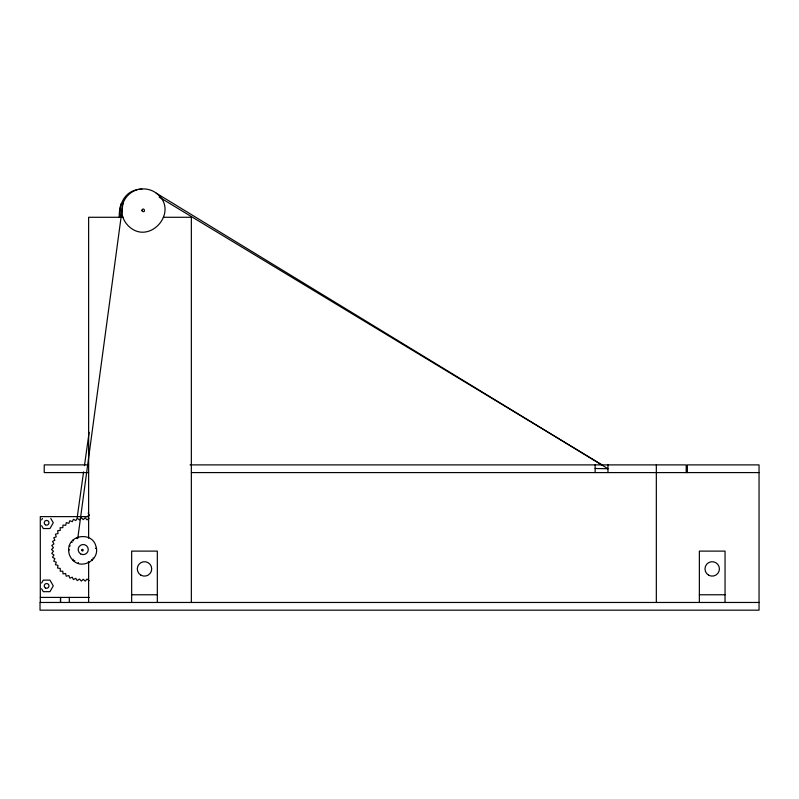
<?xml version="1.0" encoding="UTF-8"?>
<svg xmlns="http://www.w3.org/2000/svg" width="799" height="799" viewBox="0 0 799 799"><rect width="100%" height="100%" fill="white"/><g stroke="black" fill="none" stroke-linecap="round" stroke-linejoin="round"><path stroke-width="1.2" d="M68.664 549.952C68.115 534.661 92.185 531.275 95.88 546.126C100.714 559.37 81.798 570.506 72.559 559.859A13.913 13.913 0 0 1 68.794 552.129L68.664 549.952L69.563 549.962M77.733 538.576L122.946 203.355C125.183 196.934 130.527 191.78 137.019 189.772M77.183 517.582L83.585 471.869M84.454 465.687L89.128 432.329M119.271 217.338C118.771 206.182 123.515 193.378 135.241 190.162C142.242 187.835 150.332 188.614 156.284 193.168L607.969 468.733L595.135 468.484M121.168 203.745L120.329 207.021L120.21 213.762A21.543 21.543 0 0 0 120.939 217.058M122.946 203.355L122.097 206.631L121.987 213.363A21.543 21.543 0 0 0 127.82 225.338C148.714 247.281 180.614 211.226 156.284 193.168M78.042 563.345L78.332 562.496M89.089 515.305L86.602 516.843M41.618 519.889L42.417 518.501M41.618 583.01L43.286 580.124L49.947 580.124L53.283 585.897L49.947 591.669L43.286 591.669L41.618 588.783M74.197 561.307L74.746 560.578M72.559 559.859L73.218 559.23M88.629 512.539L88.2 513.098L89.089 515.015M95.461 548.384L96.349 548.254M138.537 189.433L141.912 189.223M89.089 518.291L87.031 519.859L85.133 517.802L83.296 519.62L81.308 517.802L79.411 519.859L77.203 518.321L75.805 520.558L73.428 519.29L72.31 521.687L69.793 520.728L68.854 523.315L66.297 522.636L65.698 525.313L62.951 525.063L62.861 527.65L60.105 527.74L60.245 530.436L57.678 530.696L57.997 533.522L55.431 534.171L56.2 536.808L53.743 537.767L54.861 540.234L52.574 541.412L53.913 543.929L51.755 545.547L53.453 547.645L51.516 549.442L53.453 551.25L51.765 553.417L53.933 555.035L52.494 557.173L54.861 558.661L53.743 561.118L56.26 562.216L55.431 564.723L57.997 565.372L57.528 568.019L60.245 568.459L60.235 571.245L62.811 571.185L63.011 573.882L65.628 573.532L66.167 576.169L68.854 575.58L69.873 578.176L72.24 577.178L73.428 579.605L75.735 578.316L77.203 580.573L79.481 579.035L81.388 581.083L83.226 579.265L85.213 581.093L87.031 579.035L89.089 580.603M123.016 217.278L88.629 217.278L88.629 538.146M163.356 217.278L191.351 217.278L191.351 602.466M88.629 464.888L44.235 464.888L44.235 472.589L88.629 472.589M190.072 464.888L686.211 464.888L686.211 472.589M191.351 472.589L759.05 472.589M88.659 516.623L40.3 516.623L40.3 602.466M131.655 594.766L157.333 594.766M699.365 594.766L725.043 594.766M40.3 597.412L89.228 597.412M759.05 602.466L40.03 602.466L40.03 610.166L759.05 610.166L759.05 464.888L687.36 464.888L687.36 472.589M69.413 545.657L70.272 545.957M159.171 197.093L602.646 465.258M71.461 541.812L72.18 542.361M92.964 558.022L93.683 558.561M72.909 540.184L73.538 540.833M91.605 559.55L92.235 560.199M50.806 518.501L53.283 522.776L49.947 528.548L43.286 528.548L41.618 525.662M76.474 537.687L76.874 538.496M88.28 561.887L88.669 562.696M725.043 602.466L725.043 551.11L699.365 551.11L699.365 602.466M656.329 464.888L656.329 602.466M607.969 464.888L607.969 472.589M595.135 464.888L595.135 472.589M157.333 602.466L157.333 551.11L131.655 551.11L131.655 602.466M88.629 561.647L88.629 602.466M69.303 597.412L69.333 602.466M81.678 550.032C83.086 553.387 84.145 547.365 81.678 550.032M141.932 210.127L141.932 210.566A1.398 1.398 0 0 0 142.312 211.345C146.217 213.453 144 206.192 141.932 210.127M60.534 602.466L60.534 597.412L60.504 602.466M140.894 575.15A7.211 7.211 0 0 0 151.71 568.908A7.211 7.211 0 0 0 140.894 562.666A7.211 7.211 0 0 0 140.894 575.15M708.593 575.15A7.211 7.211 0 0 0 719.41 568.908A7.211 7.211 0 0 0 708.593 562.666A7.211 7.211 0 0 0 708.593 575.15M80.699 553.937A5.054 5.054 0 0 0 88.27 549.562A5.054 5.054 0 0 0 80.699 545.188A5.054 5.054 0 0 0 80.699 553.937M45.433 587.944A2.367 2.367 0 0 0 48.979 585.897A2.367 2.367 0 0 0 45.433 583.849A2.367 2.367 0 0 0 45.433 587.944M45.433 524.823A2.367 2.367 0 0 0 48.979 522.776A2.367 2.367 0 0 0 45.433 520.728A2.367 2.367 0 0 0 45.433 524.823"/></g></svg>
